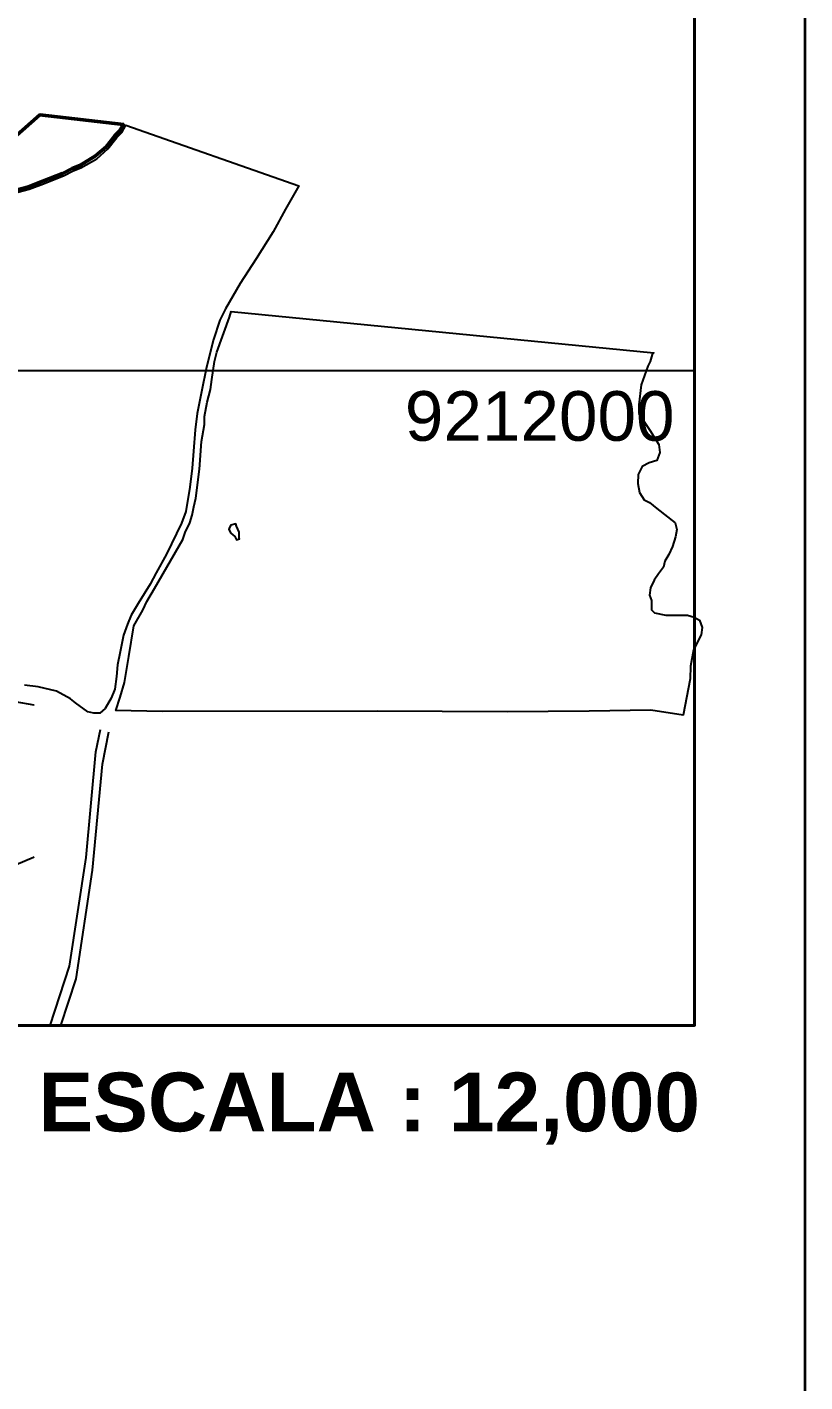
# Model space of a CAD drawing. Extents: x 776738 to 777032, y 9211875 to 9212308.
# Drawn here: x 776981.67 to 776999.28, y 9212046.74 to 9212077.41 of the extents above; entities that cross this region are included whole.
import ezdxf

# ---------------------------------------------------------------- set-up
doc = ezdxf.new("R2010")
doc.units = 0
doc.header["$MEASUREMENT"] = 0
doc.layers.get('0').update_dxf_attribs({"linetype": 'CONTINUOUS'})
doc.layers.add('GRID', color=151, linetype='CONTINUOUS')
doc.layers.add('lindero definitivo matriz', color=6, linetype='CONTINUOUS')
doc.styles.add('ARIAL', font='arial.ttf', dxfattribs={"height": 1})
doc.styles.get("Standard").update_dxf_attribs({"font": 'arial.ttf'})

msp = doc.modelspace()

# ---------------------------------------------------------------- linework, layer by layer
at = {"color": 7, "linetype": 'Continuous', "lineweight": 35}
msp.add_line((776999.277, 9212108.854), (776999.277, 9211982.683), dxfattribs=at)
at = {"color": 5}
msp.add_line((776948.807, 9212069.638), (776996.781, 9212069.638), dxfattribs=at)
at = {"color": 7, "linetype": 'Continuous', "lineweight": 40}
msp.add_lwpolyline([(776948.807, 9212102.896), (776996.781, 9212102.896), (776996.781, 9212054.81), (776948.807, 9212054.81)], close=True, dxfattribs=at)
at = {"color": 1, "linetype": 'Continuous', "lineweight": 50}
msp.add_lwpolyline([(776981.445, 9212073.734), (776981.703, 9212073.795), (776982.029, 9212073.923), (776982.475, 9212074.1), (776982.688, 9212074.21), (776982.862, 9212074.279), (776983.221, 9212074.503), (776983.458, 9212074.701), (776983.659, 9212074.951), (776983.766, 9212075.06), (776983.853, 9212075.208), (776981.956, 9212075.428), (776981.374, 9212074.911)], dxfattribs=at)
at = {"color": 1, "linetype": 'Continuous'}
for points in [[(776981.458, 9212073.68), (776981.721, 9212073.742), (776982.045, 9212073.869), (776982.497, 9212074.048), (776982.71, 9212074.158), (776982.886, 9212074.228), (776983.252, 9212074.433), (776983.497, 9212074.659), (776983.7, 9212074.913), (776983.814, 9212075.03), (776983.908, 9212075.196), (776987.82, 9212073.824), (776987.521, 9212073.295), (776987.242, 9212072.782), (776986.853, 9212072.169), (776986.492, 9212071.608), (776986.16, 9212071.038), (776986.031, 9212070.778), (776985.889, 9212070.338), (776985.731, 9212069.718), (776985.621, 9212069.155), (776985.52, 9212068.663), (776985.476, 9212068.293), (776985.438, 9212067.815), (776985.41, 9212067.426), (776985.354, 9212066.998), (776985.263, 9212066.444), (776985.163, 9212066.185), (776984.827, 9212065.484), (776984.593, 9212065.055), (776984.459, 9212064.805), (776984.188, 9212064.363), (776984.029, 9212064.097), (776983.94, 9212063.897), (776983.856, 9212063.647), (776983.778, 9212063.273), (776983.721, 9212062.974), (776983.696, 9212062.71), (776983.655, 9212062.421), (776983.573, 9212062.219), (776983.438, 9212061.986), (776983.318, 9212061.879), (776983.185, 9212061.884), (776983.046, 9212061.913), (776982.763, 9212062.118), (776982.652, 9212062.208), (776982.34, 9212062.376), (776981.924, 9212062.48), (776981.611, 9212062.517)], [(776982.195, 9212054.81), (776982.633, 9212056.151), (776983.007, 9212058.61), (776983.228, 9212061.004), (776983.33, 9212061.511)], [(776982.434, 9212054.81), (776982.78, 9212055.869), (776983.155, 9212058.328), (776983.376, 9212060.723), (776983.524, 9212061.457)]]:
    msp.add_lwpolyline(points, dxfattribs=at)
at = {"color": 7, "linetype": 'Continuous'}
for points in [[(776995.721, 9212069.74), (776995.573, 9212069.315), (776995.515, 9212068.863), (776995.522, 9212068.666), (776995.769, 9212068.289), (776995.971, 9212067.966), (776995.992, 9212067.784), (776995.929, 9212067.605), (776995.749, 9212067.548), (776995.595, 9212067.468), (776995.5, 9212067.288), (776995.497, 9212067.085), (776995.536, 9212066.875), (776995.642, 9212066.709), (776995.762, 9212066.652), (776995.925, 9212066.516), (776996.339, 9212066.191), (776996.379, 9212066.043), (776996.346, 9212065.873), (776996.28, 9212065.657), (776996.201, 9212065.472), (776996.108, 9212065.324), (776996.073, 9212065.185), (776995.967, 9212065.038), (776995.864, 9212064.896), (776995.779, 9212064.716), (776995.76, 9212064.554), (776995.804, 9212064.434), (776995.806, 9212064.222), (776995.872, 9212064.152), (776996.132, 9212064.103), (776996.62, 9212064.099), (776996.77, 9212064.058), (776996.889, 9212063.985), (776996.949, 9212063.821), (776996.926, 9212063.654), (776996.756, 9212063.312), (776996.688, 9212062.948), (776996.677, 9212062.655), (776996.519, 9212061.834), (776995.787, 9212061.951), (776994.397, 9212061.923), (776992.541, 9212061.913), (776989.596, 9212061.923), (776984.732, 9212061.922), (776983.682, 9212061.943), (776983.78, 9212062.246), (776983.877, 9212062.578), (776983.973, 9212063.165), (776984.088, 9212063.859), (776984.29, 9212064.213), (776984.379, 9212064.407), (776984.557, 9212064.703), (776985.195, 9212065.81), (776985.252, 9212065.969), (776985.351, 9212066.191), (776985.407, 9212066.362), (776985.443, 9212066.552), (776985.491, 9212066.751), (776985.573, 9212067.404), (776985.621, 9212068.036), (776985.686, 9212068.42), (776985.686, 9212068.602), (776985.746, 9212068.922), (776985.82, 9212069.213), (776985.852, 9212069.438), (776985.913, 9212069.841), (776985.969, 9212070.052), (776986.252, 9212070.845), (776986.288, 9212070.978), (776995.855, 9212070.043), (776995.819, 9212070.004), (776995.777, 9212069.843)], [(776986.473, 9212065.83), (776986.471, 9212065.981), (776986.414, 9212066.117), (776986.394, 9212066.171), (776986.28, 9212066.139), (776986.249, 9212066.085), (776986.239, 9212066.039), (776986.282, 9212065.956), (776986.375, 9212065.882), (776986.409, 9212065.807), (776986.476, 9212065.83)]]:
    msp.add_lwpolyline(points, close=True, dxfattribs=at)
for points in [[(776981.395, 9212062.144), (776981.827, 9212062.072), (776981.833, 9212062.069)], [(776981.833, 9212058.62), (776981.814, 9212058.612), (776980.328, 9212057.988), (776978.885, 9212057.371), (776977.054, 9212056.573), (776977.457, 9212055.782), (776978.022, 9212054.81)]]:
    msp.add_lwpolyline(points, dxfattribs=at)

# ---------------------------------------------------------------- texts
at = {"layer": 'GRID', "color": 5, "linetype": 'Continuous', "style": 'ARIAL'}
msp.add_text('9212000', height=1.1226, dxfattribs=at).set_placement((776990.222, 9212068.049))
at = {"layer": 'lindero definitivo matriz', "color": 7, "insert": (776981.926, 9212053.743), "char_height": 1.33054, "width": 26.44131, "attachment_point": 1}
msp.add_mtext('\\A1;{\\fArial|b1|i0|c0|p34;ESCALA : 12,000}', dxfattribs=at)

doc.saveas('drawing.dxf')
